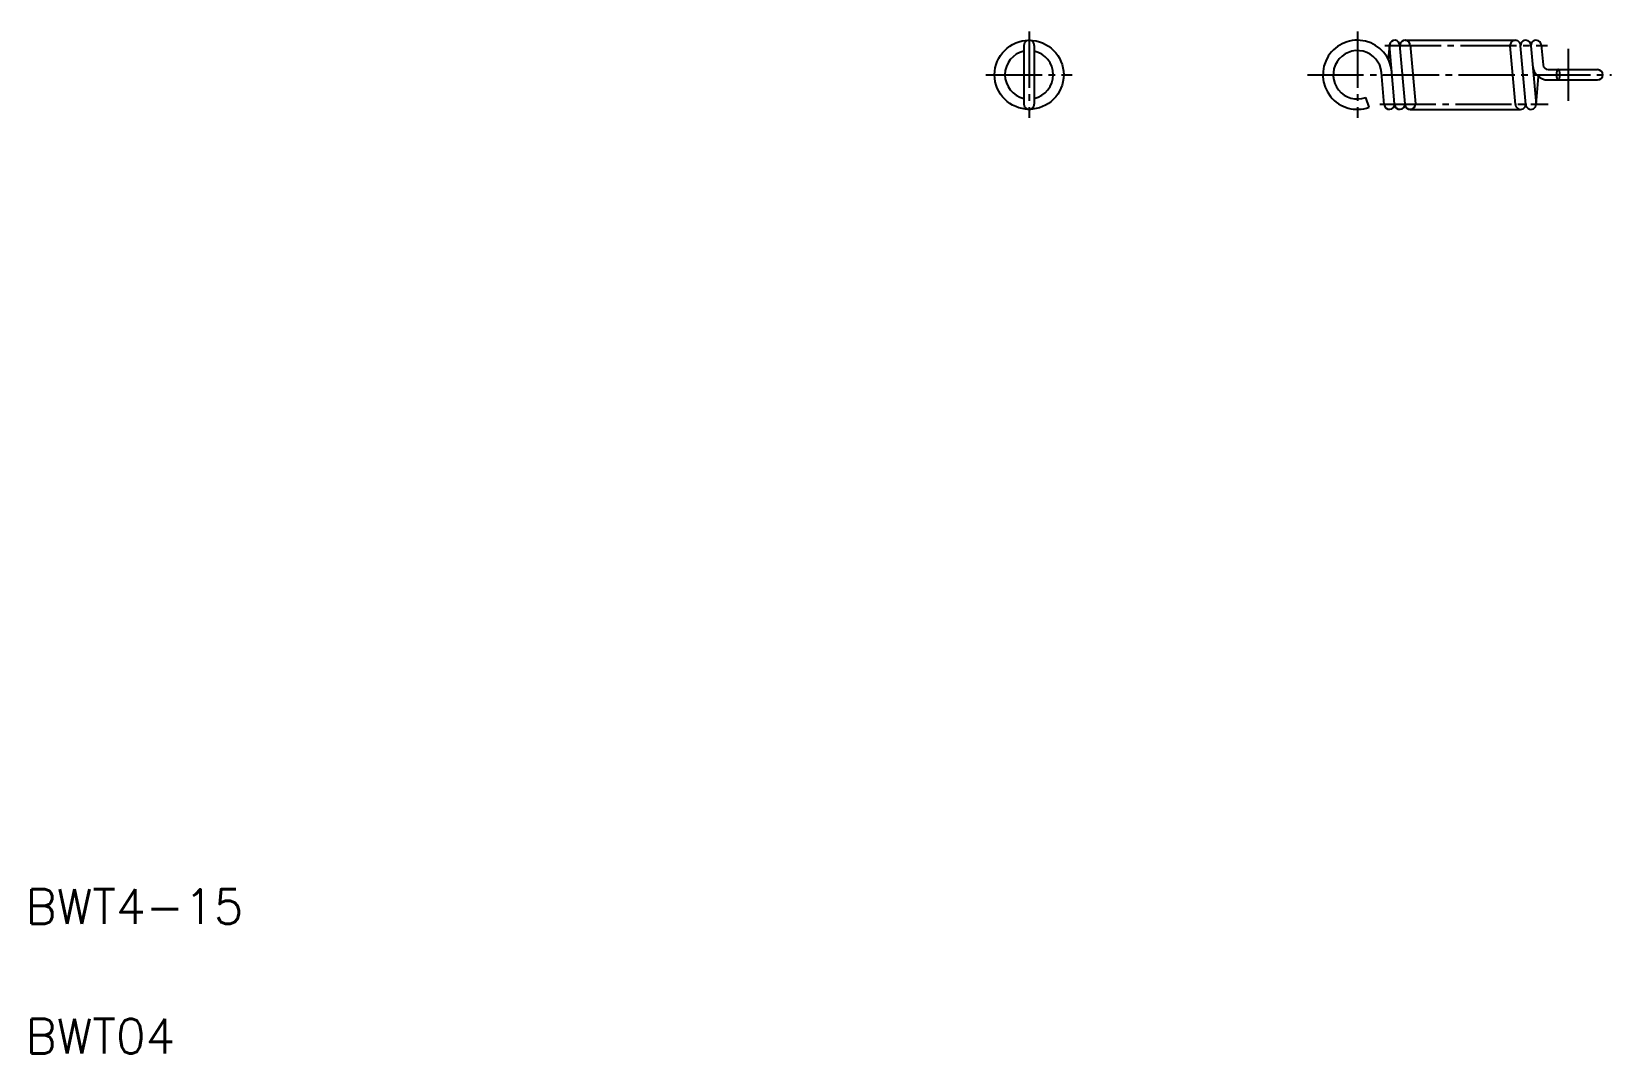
# Model space of a CAD drawing. Extents: x 5.3 to 96.8, y 5 to 64.1.
import ezdxf

# ---------------------------------------------------------------- set-up
doc = ezdxf.new("R2010")
doc.units = 0
doc.header["$LTSCALE"] = 0.25
for name, pattern in [('CENTER', [17.5, 13, -1.5, 1.5, -1.5]), ('DASHED', [3.5, 2, -1.5]), ('PHANTOM', [63.5, 31.75, -6.35, 6.35, -6.35, 6.35, -6.35])]:
    doc.linetypes.add(name, pattern=pattern)
doc.layers.get('0').update_dxf_attribs({"linetype": 'CONTINUOUS'})
doc.layers.add('CENTER', color=1, linetype='CENTER')
doc.styles.get("Standard").update_dxf_attribs({"font": 'txt', "bigfont": 'BIGFONT'})

msp = doc.modelspace()

# ---------------------------------------------------------------- linework, layer by layer
for p, q in [((62.776, 63.338), (62.776, 59.938)), ((63.376, 63.338), (63.376, 59.938)), ((83.934, 63.364), (83.861, 62.54)), ((84.232, 59.964), (83.932, 63.364)), ((84.832, 59.964), (84.532, 63.364)), ((85.132, 63.364), (85.432, 59.964)), ((91.221, 59.911), (90.921, 63.311)), ((91.821, 59.911), (91.521, 63.311)), ((92.121, 63.311), (92.419, 59.927)), ((92.719, 63.364), (92.82, 62.211)), ((63.376, 62.488), (63.376, 62.488)), ((63.376, 61.638), (63.376, 61.638)), ((83.634, 59.911), (83.471, 61.761)), ((92.419, 59.911), (92.561, 61.531)), ((93.119, 61.938), (95.976, 61.938)), ((93.119, 61.338), (95.976, 61.338)), ((82.76, 59.758), (82.555, 60.322))]:
    msp.add_line(p, q)
at = {"color": 3, "linetype": 'PHANTOM'}
for p, q in [((84.833, 63.638), (91.22, 63.638)), ((85.133, 59.638), (91.52, 59.638))]:
    msp.add_line(p, q, dxfattribs=at)
at = {"color": 3, "linetype": 'DASHED'}
msp.add_lwpolyline([(93.797, 61.638, 0.024571), (93.793, 61.721, 0.031378), (93.78, 61.805, 0.056492), (93.753, 61.884, 0.26041), (93.695, 61.938, 0.258306), (93.637, 61.885, 0.056916), (93.61, 61.806, 0.031217), (93.597, 61.724, 0.024937), (93.592, 61.64, 0.024513), (93.596, 61.556, 0.031094), (93.609, 61.473, 0.05531), (93.636, 61.393, 0.258806), (93.695, 61.338, 0.258306), (93.753, 61.39, 0.056916), (93.78, 61.469, 0.031217), (93.793, 61.551, 0.024937), (93.797, 61.636)], format="xyb", dxfattribs=at)
msp.add_circle((63.076, 61.638), 2)
for centre, radius, start, end in [((63.076, 63.338), 0.3, 0, 180.00001), ((82.076, 61.638), 2, 5.04245, 290), ((84.233, 63.338), 0.3, 354.95755, 174.95755), ((84.833, 63.338), 0.3, 354.95755, 174.95755), ((91.22, 63.338), 0.3, 0, 185.04245), ((91.82, 63.338), 0.3, 0, 185.04245), ((92.42, 63.338), 0.3, 0, 185.04245), ((63.076, 61.638), 1.4, 102.37363, 257.62638), ((63.076, 61.638), 1.4, 282.37362, 77.62638), ((82.076, 61.638), 1.4, 5.04245, 290), ((93.119, 62.238), 0.3, 185.04245, 270), ((93.119, 62.238), 0.9, 185.04245, 270), ((95.976, 61.638), 0.3, 270, 89.99999), ((63.076, 59.938), 0.3, 179.99999, 0.00001), ((83.933, 59.938), 0.3, 185.04245, 5.04245), ((84.533, 59.938), 0.3, 185.04245, 5.04245), ((85.133, 59.938), 0.3, 185.04245, 5.04245), ((91.52, 59.938), 0.3, 174.95755, 0.00001), ((92.12, 59.938), 0.3, 174.95755, 0.00001)]:
    msp.add_arc(centre, radius, start, end)
at = {"layer": 'CENTER', "color": 1, "linetype": 'CENTER'}
for p, q in [((63.076, 64.138), (63.076, 59.138)), ((82.076, 64.138), (82.076, 59.138)), ((83.665, 63.338), (93.07, 63.338)), ((94.276, 63.138), (94.276, 60.138)), ((60.576, 61.638), (65.576, 61.638)), ((79.182, 61.638), (96.776, 61.638)), ((83.37, 59.938), (93.107, 59.938))]:
    msp.add_line(p, q, dxfattribs=at)

# ---------------------------------------------------------------- texts
for s, p in [('BWT4-15', (5, 12.5)), ('BWT04', (5, 5))]:
    msp.add_text(s, height=2).set_placement(p)

doc.saveas('drawing.dxf')
